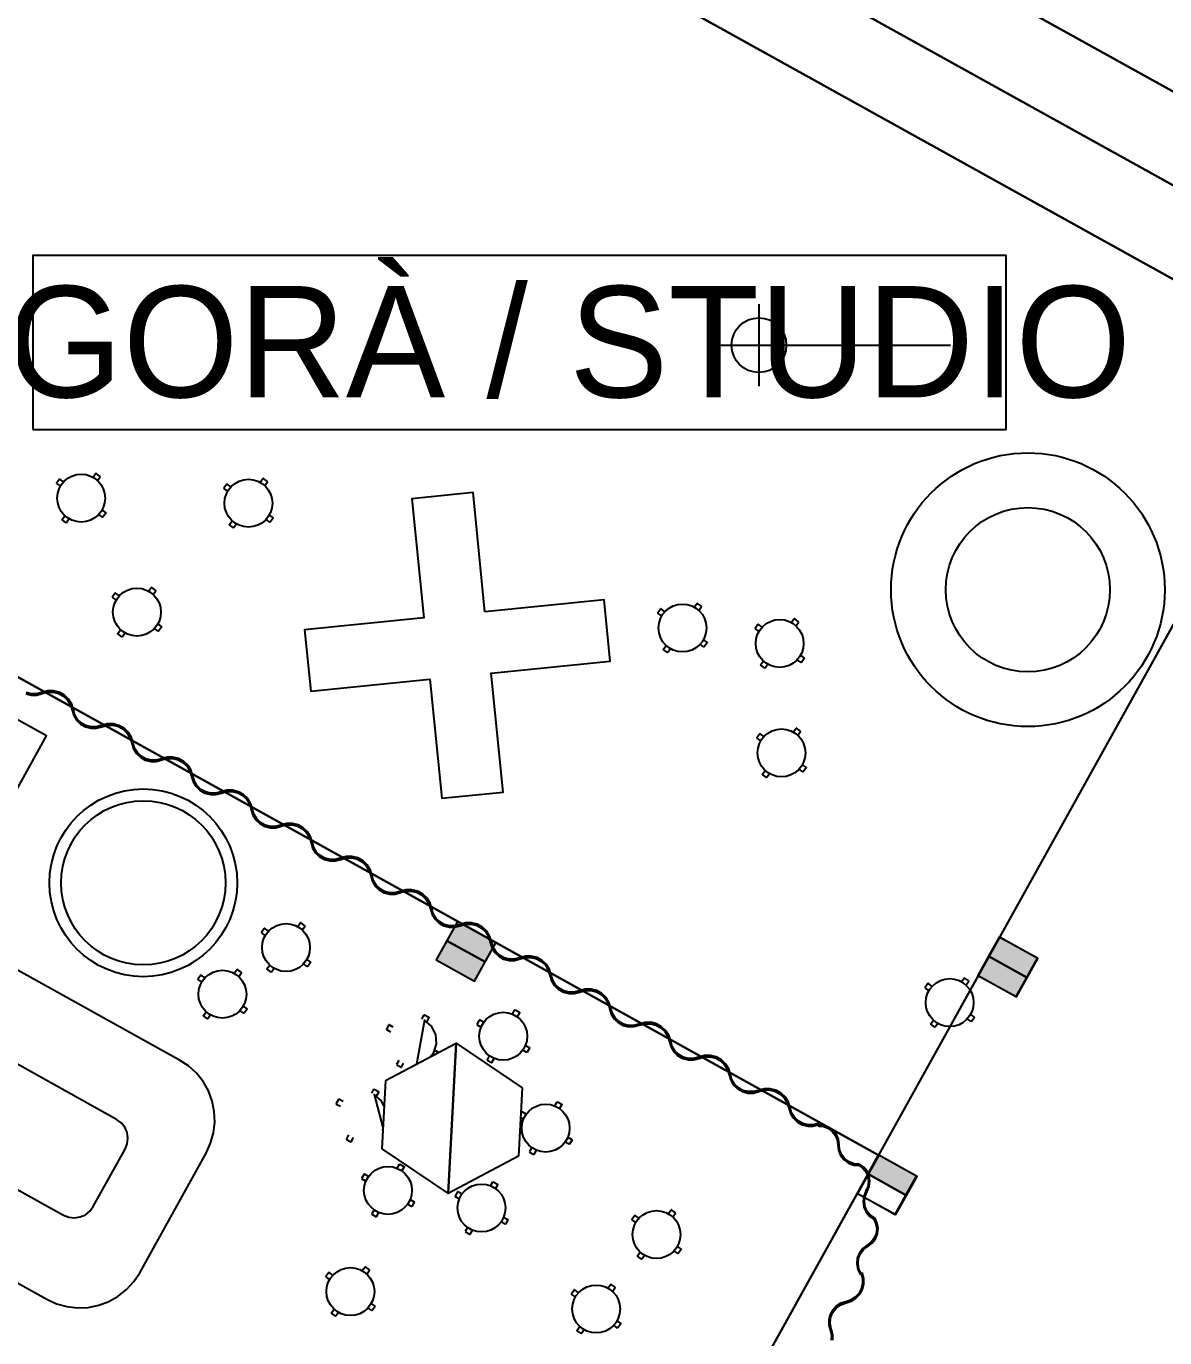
# Model space of a CAD drawing. Header units: metres. Extents: x 2.3 to 42.8, y 0.9 to 31.9.
# Drawn here: x 26.581 to 29.856, y 16.436 to 20.21 of the extents above; entities that cross this region are included whole.
import ezdxf

# ---------------------------------------------------------------- set-up
doc = ezdxf.new("R2010")
doc.units = ezdxf.units.M
for name, color, linetype in [('ARREDI', 9, 'Continuous'), ('PARETI_STRUTTURE', 7, 'Continuous'), ('PILASTRI_SETTI', 8, 'Continuous'), ('WAYFINDING_RIQUADRI', 7, 'Continuous'), ('WAYFINDING_TESTI', 7, 'Continuous')]:
    doc.layers.add(name, color=color, linetype=linetype)

msp = doc.modelspace()

# ---------------------------------------------------------------- linework, layer by layer
at = {"layer": 'ARREDI'}
for points in [[(26.6766, 18.9067), (26.6682, 18.8953)], [(26.6777, 18.9069), (26.6766, 18.9067)], [(26.6885, 18.899), (26.6777, 18.9069)], [(26.7811, 18.9228), (26.7732, 18.912)], [(26.7822, 18.923), (26.7811, 18.9229)], [(26.7936, 18.9146), (26.7822, 18.923)], [(26.7859, 18.9027), (26.7938, 18.9135)], [(26.7938, 18.9135), (26.7936, 18.9146)], [(27.2623, 18.9083), (27.2544, 18.8975)], [(27.2634, 18.9085), (27.2623, 18.9083)], [(27.2748, 18.9001), (27.2634, 18.9085)], [(26.6682, 18.8953), (26.6684, 18.8942)], [(26.6684, 18.8942), (26.6792, 18.8863)], [(27.1578, 18.8922), (27.1494, 18.8808)], [(27.1494, 18.8808), (27.1496, 18.8797)], [(27.1496, 18.8797), (27.1604, 18.8717)], [(27.1589, 18.8924), (27.1578, 18.8922)], [(27.1697, 18.8845), (27.1589, 18.8924)], [(27.2671, 18.8882), (27.275, 18.899)], [(27.275, 18.899), (27.2749, 18.9001)], [(26.6843, 18.7908), (26.6922, 18.8016)], [(26.7049, 18.7923), (26.697, 18.7815)], [(26.8004, 18.7974), (26.7896, 18.8053)], [(26.7989, 18.8181), (26.8097, 18.8101)], [(26.8015, 18.7976), (26.8004, 18.7974)], [(26.8099, 18.809), (26.8015, 18.7976)], [(26.8097, 18.8101), (26.8099, 18.809)], [(27.2801, 18.8035), (27.291, 18.7956)], [(27.2911, 18.7945), (27.2827, 18.7831)], [(27.2909, 18.7956), (27.2911, 18.7945)], [(26.6845, 18.7897), (26.6843, 18.7908)], [(26.6959, 18.7813), (26.6845, 18.7897)], [(26.697, 18.7815), (26.6959, 18.7813)], [(27.1655, 18.7763), (27.1735, 18.7871)], [(27.1657, 18.7752), (27.1655, 18.7763)], [(27.1771, 18.7668), (27.1657, 18.7752)], [(27.1782, 18.767), (27.1771, 18.7668)], [(27.1862, 18.7778), (27.1782, 18.7669)], [(27.2816, 18.7829), (27.2708, 18.7908)], [(27.2827, 18.7831), (27.2816, 18.7829)], [(26.837, 18.5788), (26.8287, 18.5674)], [(26.8287, 18.5674), (26.8288, 18.5663)], [(26.8288, 18.5663), (26.8396, 18.5583)], [(26.8381, 18.579), (26.837, 18.5788)], [(26.849, 18.571), (26.8381, 18.579)], [(26.9416, 18.5949), (26.9336, 18.5841)], [(26.9427, 18.5951), (26.9416, 18.5949)], [(26.9541, 18.5867), (26.9427, 18.5951)], [(26.9463, 18.5748), (26.9543, 18.5856)], [(26.9543, 18.5856), (26.9541, 18.5867)], [(28.4065, 18.5332), (28.3982, 18.5217)], [(28.4076, 18.5333), (28.4065, 18.5332)], [(28.4185, 18.5254), (28.4076, 18.5333)], [(28.5111, 18.5493), (28.5031, 18.5385)], [(28.5122, 18.5494), (28.5111, 18.5493)], [(28.5236, 18.5411), (28.5122, 18.5494)], [(28.5158, 18.5291), (28.5238, 18.54)], [(28.5238, 18.54), (28.5236, 18.5411)], [(28.3982, 18.5217), (28.3983, 18.5206)], [(28.3983, 18.5206), (28.4092, 18.5127)], [(28.7906, 18.5048), (28.7827, 18.494)], [(28.7917, 18.505), (28.7906, 18.5048)], [(28.8031, 18.4966), (28.7917, 18.505)], [(28.7954, 18.4847), (28.8033, 18.4955)], [(28.8033, 18.4955), (28.8031, 18.4966)], [(26.8448, 18.4629), (26.8527, 18.4737)], [(26.8449, 18.4618), (26.8448, 18.4628)], [(26.8564, 18.4534), (26.8449, 18.4617)], [(26.8575, 18.4535), (26.8564, 18.4534)], [(26.8654, 18.4644), (26.8575, 18.4535)], [(26.9609, 18.4695), (26.9501, 18.4774)], [(26.9594, 18.4901), (26.9702, 18.4822)], [(26.962, 18.4696), (26.9609, 18.4695)], [(26.9704, 18.4811), (26.962, 18.4696)], [(26.9702, 18.4822), (26.9704, 18.4811)], [(28.6861, 18.4887), (28.6777, 18.4773)], [(28.6777, 18.4773), (28.6779, 18.4762)], [(28.6779, 18.4762), (28.6887, 18.4682)], [(28.6872, 18.4889), (28.6861, 18.4887)], [(28.698, 18.4809), (28.6872, 18.4889)], [(28.4143, 18.4172), (28.4222, 18.428)], [(28.4144, 18.4161), (28.4143, 18.4172)], [(28.4259, 18.4077), (28.4144, 18.4161)], [(28.4349, 18.4187), (28.427, 18.4079)], [(28.5304, 18.4238), (28.5196, 18.4318)], [(28.5289, 18.4445), (28.5397, 18.4365)], [(28.5315, 18.424), (28.5304, 18.4238)], [(28.5399, 18.4354), (28.5315, 18.424)], [(28.5397, 18.4365), (28.5399, 18.4355)], [(26.4389, 17.8071), (26.6396, 18.1686), (26.2265, 18.3979)], [(28.427, 18.4079), (28.4259, 18.4077)], [(28.6938, 18.3727), (28.7017, 18.3836)], [(28.8099, 18.3794), (28.7991, 18.3873)], [(28.8084, 18.4), (28.8192, 18.3921)], [(28.811, 18.3795), (28.8099, 18.3794)], [(28.8194, 18.391), (28.811, 18.3795)], [(28.8192, 18.3921), (28.8194, 18.391)], [(28.694, 18.3716), (28.6938, 18.3727)], [(28.7054, 18.3633), (28.694, 18.3716)], [(28.7065, 18.3634), (28.7054, 18.3633)], [(28.7144, 18.3742), (28.7065, 18.3634)], [(26.5798, 18.2894), (26.5954, 18.2854), (26.6115, 18.2855), (26.627, 18.2897), (26.6252, 18.2932), (26.6106, 18.2894), (26.5956, 18.2894), (26.581, 18.2932)], [(28.7959, 18.1898), (28.788, 18.179)], [(28.797, 18.19), (28.7959, 18.1899)], [(28.8084, 18.1816), (28.797, 18.19)], [(28.6914, 18.1737), (28.683, 18.1623)], [(28.683, 18.1623), (28.6832, 18.1612)], [(28.6832, 18.1612), (28.694, 18.1533)], [(28.6925, 18.1739), (28.6914, 18.1737)], [(28.7033, 18.166), (28.6925, 18.1739)], [(28.8007, 18.1697), (28.8086, 18.1805)], [(28.8086, 18.1805), (28.8084, 18.1816)], [(28.8137, 18.085), (28.8245, 18.0771)], [(28.8247, 18.076), (28.8163, 18.0646)], [(28.8245, 18.0771), (28.8247, 18.076)], [(28.6991, 18.0578), (28.707, 18.0686)], [(28.6993, 18.0567), (28.6991, 18.0578)], [(28.7107, 18.0483), (28.6993, 18.0567)], [(28.7118, 18.0485), (28.7107, 18.0483)], [(28.7197, 18.0593), (28.7118, 18.0485)], [(28.8152, 18.0644), (28.8044, 18.0723)], [(28.8163, 18.0646), (28.8152, 18.0644)], [(27.3704, 17.6298), (27.3625, 17.619)], [(27.3715, 17.63), (27.3704, 17.6298)], [(27.3829, 17.6216), (27.3715, 17.63)], [(27.2659, 17.6137), (27.2575, 17.6023)], [(27.2575, 17.6023), (27.2577, 17.6012)], [(27.2577, 17.6012), (27.2685, 17.5932)], [(27.267, 17.6139), (27.2659, 17.6137)], [(27.2778, 17.6059), (27.267, 17.6139)], [(27.3752, 17.6097), (27.3831, 17.6205)], [(27.3831, 17.6205), (27.383, 17.6216)], [(26.1408, 16.8242), (26.6399, 16.5471), (26.668, 16.5342), (26.6978, 16.526), (26.7285, 16.5224), (26.7594, 16.5238), (26.7896, 16.5299), (26.8186, 16.5407), (26.8455, 16.5559), (26.8697, 16.5751), (26.8906, 16.5979), (26.9076, 16.6236), (27.0988, 16.9679), (27.1116, 16.996), (27.1199, 17.0257), (27.1234, 17.0564), (27.1221, 17.0873), (27.1159, 17.1176), (27.1051, 17.1465), (27.0899, 17.1734), (27.0707, 17.1976), (27.048, 17.2185), (27.0222, 17.2355), (26.5231, 17.5127)], [(27.3897, 17.5044), (27.3789, 17.5123)], [(27.3882, 17.525), (27.3991, 17.5171)], [(27.3992, 17.516), (27.3908, 17.5045)], [(27.3991, 17.5171), (27.3992, 17.516)], [(27.0829, 17.4795), (27.0745, 17.4681)], [(27.084, 17.4797), (27.0829, 17.4795)], [(27.0948, 17.4718), (27.084, 17.4797)], [(27.1874, 17.4956), (27.1795, 17.4848)], [(27.1885, 17.4958), (27.1874, 17.4956)], [(27.2, 17.4874), (27.1885, 17.4958)], [(27.1922, 17.4755), (27.2001, 17.4863)], [(27.2001, 17.4863), (27.2, 17.4874)], [(27.2736, 17.4978), (27.2816, 17.5086)], [(27.2738, 17.4967), (27.2736, 17.4977)], [(27.2852, 17.4883), (27.2738, 17.4966)], [(27.2863, 17.4884), (27.2852, 17.4883)], [(27.2943, 17.4993), (27.2863, 17.4884)], [(27.3908, 17.5045), (27.3897, 17.5044)], [(29.2798, 17.4714), (29.2718, 17.4606)], [(29.2809, 17.4715), (29.2798, 17.4714)], [(29.2923, 17.4632), (29.2809, 17.4715)], [(27.0745, 17.4681), (27.0747, 17.467)], [(27.0747, 17.467), (27.0855, 17.4591)], [(29.1752, 17.4553), (29.1669, 17.4438)], [(29.1669, 17.4438), (29.167, 17.4427)], [(29.167, 17.4427), (29.1778, 17.4348)], [(29.1763, 17.4554), (29.1752, 17.4553)], [(29.1872, 17.4475), (29.1763, 17.4554)], [(29.2845, 17.4512), (29.2925, 17.4621)], [(29.2925, 17.4621), (29.2923, 17.4632)], [(27.0906, 17.3636), (27.0986, 17.3744)], [(27.0908, 17.3625), (27.0906, 17.3636)], [(27.1022, 17.3541), (27.0908, 17.3625)], [(27.1113, 17.3651), (27.1033, 17.3543)], [(27.2068, 17.3702), (27.1959, 17.3781)], [(27.2052, 17.3908), (27.2161, 17.3829)], [(27.2079, 17.3704), (27.2068, 17.3702)], [(27.2162, 17.3818), (27.2079, 17.3704)], [(27.2161, 17.3829), (27.2162, 17.3818)], [(27.7194, 17.354), (27.7259, 17.3657)], [(27.7259, 17.3657), (27.727, 17.366)], [(27.727, 17.366), (27.7394, 17.3591)], [(27.7394, 17.3591), (27.7397, 17.3581)], [(27.9796, 17.3677), (27.9861, 17.3794)], [(27.9861, 17.3794), (27.9872, 17.3797)], [(27.9872, 17.3797), (27.9996, 17.3728)], [(27.9999, 17.3717), (27.9934, 17.36)], [(27.9996, 17.3728), (27.9999, 17.3717)], [(29.2976, 17.3666), (29.3084, 17.3586)], [(29.3084, 17.3586), (29.3086, 17.3575)], [(27.1033, 17.3543), (27.1022, 17.3541)], [(27.6243, 17.3366), (27.6174, 17.3242)], [(27.6174, 17.3242), (27.6177, 17.3232)], [(27.6177, 17.3232), (27.6294, 17.3167)], [(27.6253, 17.3369), (27.6243, 17.3366)], [(27.6371, 17.3304), (27.6253, 17.3369)], [(27.7421, 17.2436), (27.7533, 17.2569), (27.7615, 17.2825), (27.7593, 17.3092), (27.747, 17.3331), (27.7265, 17.3505), (27.704, 17.2234)], [(27.7397, 17.3581), (27.7332, 17.3463)], [(27.8775, 17.3379), (27.8779, 17.3368)], [(27.8844, 17.3503), (27.8776, 17.3379)], [(27.8779, 17.3368), (27.8896, 17.3303)], [(27.8855, 17.3506), (27.8844, 17.3503)], [(27.8972, 17.3441), (27.8855, 17.3506)], [(29.183, 17.3393), (29.1909, 17.3501)], [(29.1831, 17.3382), (29.183, 17.3393)], [(29.1946, 17.3298), (29.1831, 17.3382)], [(29.1957, 17.33), (29.1946, 17.3298)], [(29.2036, 17.3408), (29.1957, 17.33)], [(29.2991, 17.3459), (29.2883, 17.3539)], [(29.3002, 17.3461), (29.2991, 17.3459)], [(29.3086, 17.3575), (29.3002, 17.3461)], [(26.2613, 17.0264), (26.6882, 16.7894), (26.7035, 16.7834), (26.7198, 16.7815), (26.7361, 16.7839), (26.7512, 16.7905), (26.764, 16.8007), (26.7738, 16.8139), (26.8656, 16.9792), (26.8716, 16.9945), (26.8735, 17.0108), (26.8711, 17.0271), (26.8645, 17.0421), (26.8543, 17.055), (26.8411, 17.0648), (26.4142, 17.3018)], [(27.6149, 17.1762), (27.8177, 17.2837), (27.7948, 16.8512), (27.8177, 17.2837), (28.0081, 17.1553)], [(27.7518, 17.2487), (27.7491, 17.2502)], [(27.7568, 17.264), (27.7684, 17.2575)], [(27.9131, 17.248), (27.9066, 17.2362)], [(28.021, 17.2574), (28.0093, 17.2639)], [(28.0169, 17.2776), (28.0286, 17.2711)], [(28.0221, 17.2577), (28.021, 17.2574)], [(28.029, 17.2701), (28.0221, 17.2577)], [(28.0286, 17.2711), (28.0289, 17.2701)], [(27.653, 17.2343), (27.6465, 17.2226)], [(27.6465, 17.2226), (27.6468, 17.2215)], [(27.6468, 17.2215), (27.6592, 17.2146)], [(27.6592, 17.2146), (27.6602, 17.2149)], [(27.6602, 17.2149), (27.6667, 17.2266)], [(27.9066, 17.2362), (27.9069, 17.2352)], [(27.9069, 17.2352), (27.9193, 17.2283)], [(27.9193, 17.2283), (27.9204, 17.2286)], [(27.9204, 17.2286), (27.9269, 17.2403)], [(27.6149, 17.1762), (27.6044, 16.9796)], [(27.5748, 17.1397), (27.5814, 17.1514)], [(27.5814, 17.1514), (27.5824, 17.1517)], [(27.611, 17.1023), (27.6025, 17.1189), (27.5819, 17.1363), (27.6073, 17.0409)], [(27.5824, 17.1517), (27.5948, 17.1449)], [(27.5951, 17.1438), (27.5886, 17.1321)], [(27.5948, 17.1448), (27.5951, 17.1438)], [(28.0081, 17.1553), (27.9976, 16.9587)], [(27.4797, 17.1223), (27.4728, 17.11)], [(27.4728, 17.11), (27.4731, 17.1089)], [(27.4731, 17.1089), (27.4848, 17.1024)], [(27.4808, 17.1227), (27.4797, 17.1223)], [(27.4925, 17.1161), (27.4808, 17.1227)], [(28.1018, 17.1033), (28.1083, 17.115)], [(28.1083, 17.115), (28.1093, 17.1153)], [(28.1093, 17.1153), (28.1217, 17.1084)], [(28.122, 17.1073), (28.1155, 17.0956)], [(28.1217, 17.1084), (28.122, 17.1073)], [(28.0036, 17.0705), (28.0117, 17.0659)], [(28.0066, 17.0859), (28.0041, 17.0815)], [(28.0077, 17.0862), (28.0066, 17.0859)], [(28.0194, 17.0797), (28.0077, 17.0862)], [(27.5084, 17.02), (27.5019, 17.0083)], [(27.6073, 17.0343), (27.6045, 17.0359)], [(27.5019, 17.0083), (27.5022, 17.0072)], [(27.5022, 17.0072), (27.5146, 17.0003)], [(27.5146, 17.0003), (27.5156, 17.0006)], [(27.5156, 17.0006), (27.5222, 17.0124)], [(28.0353, 16.9836), (28.0288, 16.9719)], [(28.1432, 16.993), (28.1314, 16.9995)], [(28.1391, 17.0133), (28.1508, 17.0067)], [(28.1442, 16.9933), (28.1432, 16.993)], [(28.1511, 17.0057), (28.1442, 16.9933)], [(28.1508, 17.0067), (28.1511, 17.0057)], [(27.6044, 16.9796), (27.7948, 16.8512)], [(27.9976, 16.9587), (27.7948, 16.8512)], [(28.0288, 16.9718), (28.0291, 16.9708)], [(28.0291, 16.9708), (28.0415, 16.9639)], [(28.0415, 16.9639), (28.0426, 16.9642)], [(28.0426, 16.9642), (28.0491, 16.9759)], [(27.5528, 16.9067), (27.5459, 16.8943)], [(27.5539, 16.907), (27.5528, 16.9067)], [(27.5656, 16.9005), (27.5539, 16.907)], [(27.648, 16.924), (27.6545, 16.9358)], [(27.6545, 16.9358), (27.6556, 16.9361)], [(27.6556, 16.9361), (27.668, 16.9292)], [(27.6683, 16.9281), (27.6617, 16.9164)], [(27.668, 16.9292), (27.6683, 16.9281)], [(27.5459, 16.8943), (27.5462, 16.8932)], [(27.5462, 16.8932), (27.558, 16.8867)], [(27.9171, 16.8735), (27.9236, 16.8852)], [(27.9236, 16.8852), (27.9247, 16.8855)], [(27.9247, 16.8855), (27.9371, 16.8786)], [(27.9374, 16.8775), (27.9309, 16.8658)], [(27.9371, 16.8786), (27.9374, 16.8775)], [(27.6853, 16.834), (27.697, 16.8275)], [(27.822, 16.8561), (27.8151, 16.8437)], [(27.8151, 16.8437), (27.8154, 16.8427)], [(27.8154, 16.8427), (27.8271, 16.8361)], [(27.823, 16.8564), (27.822, 16.8561)], [(27.8348, 16.8499), (27.823, 16.8564)], [(27.5815, 16.8044), (27.575, 16.7926)], [(27.575, 16.7926), (27.5753, 16.7916)], [(27.5888, 16.785), (27.5953, 16.7967)], [(27.6894, 16.8138), (27.6777, 16.8203)], [(27.6905, 16.8141), (27.6894, 16.8138)], [(27.6973, 16.8265), (27.6905, 16.8141)], [(27.697, 16.8275), (27.6973, 16.8265)], [(28.4362, 16.804), (28.4283, 16.7932)], [(28.4373, 16.8042), (28.4362, 16.8041)], [(28.4487, 16.7958), (28.4373, 16.8042)], [(28.441, 16.7839), (28.4489, 16.7947)], [(28.4489, 16.7947), (28.4487, 16.7958)], [(27.5753, 16.7916), (27.5877, 16.7847)], [(27.5877, 16.7847), (27.5888, 16.785)], [(27.9585, 16.7632), (27.9468, 16.7697)], [(27.9545, 16.7835), (27.9662, 16.7769)], [(27.9596, 16.7635), (27.9585, 16.7632)], [(27.9665, 16.7759), (27.9596, 16.7635)], [(27.9662, 16.7769), (27.9665, 16.7759)], [(28.3317, 16.7879), (28.3233, 16.7765)], [(28.3233, 16.7765), (28.3235, 16.7754)], [(28.3235, 16.7754), (28.3343, 16.7675)], [(28.3328, 16.7881), (28.3317, 16.788)], [(28.3436, 16.7802), (28.3328, 16.7881)], [(27.8507, 16.7538), (27.8442, 16.7421)], [(27.8442, 16.7421), (27.8445, 16.741)], [(27.8445, 16.741), (27.8569, 16.7341)], [(27.8569, 16.7341), (27.8579, 16.7344)], [(27.8579, 16.7344), (27.8645, 16.7461)], [(28.3394, 16.672), (28.3473, 16.6828)], [(28.4555, 16.6786), (28.4447, 16.6865)], [(28.454, 16.6993), (28.4648, 16.6913)], [(28.465, 16.6902), (28.4566, 16.6788)], [(28.4648, 16.6913), (28.465, 16.6902)], [(28.3396, 16.6709), (28.3394, 16.672)], [(28.351, 16.6625), (28.3396, 16.6709)], [(28.3521, 16.6627), (28.351, 16.6625)], [(28.36, 16.6735), (28.3521, 16.6627)], [(28.4566, 16.6788), (28.4555, 16.6786)], [(27.4427, 16.6124), (27.4429, 16.6113)], [(27.4511, 16.6238), (27.4428, 16.6124)], [(27.4429, 16.6113), (27.4537, 16.6034)], [(27.4522, 16.624), (27.4511, 16.6238)], [(27.463, 16.6161), (27.4522, 16.624)], [(27.5556, 16.6399), (27.5477, 16.6291)], [(27.5567, 16.6401), (27.5556, 16.6399)], [(27.5682, 16.6317), (27.5567, 16.6401)], [(27.5604, 16.6198), (27.5683, 16.6306)], [(27.5683, 16.6306), (27.5682, 16.6317)], [(28.1581, 16.5739), (28.1497, 16.5624)], [(28.1592, 16.574), (28.1581, 16.5739)], [(28.17, 16.5661), (28.1592, 16.574)], [(28.2626, 16.59), (28.2547, 16.5792)], [(28.2637, 16.5901), (28.2626, 16.59)], [(28.2751, 16.5818), (28.2637, 16.5901)], [(28.2674, 16.5699), (28.2753, 16.5807)], [(28.2753, 16.5807), (28.2751, 16.5818)], [(27.5735, 16.5351), (27.5843, 16.5272)], [(28.1497, 16.5624), (28.1499, 16.5613)], [(28.1499, 16.5613), (28.1607, 16.5534)], [(27.4588, 16.5079), (27.4668, 16.5187)], [(27.459, 16.5068), (27.4589, 16.5079)], [(27.4704, 16.4984), (27.459, 16.5068)], [(27.4715, 16.4986), (27.4705, 16.4984)], [(27.4795, 16.5094), (27.4715, 16.4986)], [(27.575, 16.5145), (27.5641, 16.5224)], [(27.5761, 16.5147), (27.575, 16.5145)], [(27.5844, 16.5261), (27.5761, 16.5147)], [(27.5843, 16.5272), (27.5844, 16.5261)], [(28.1658, 16.4579), (28.1737, 16.4687)], [(28.166, 16.4568), (28.1658, 16.4579)], [(28.1774, 16.4484), (28.166, 16.4568)], [(28.1864, 16.4594), (28.1785, 16.4486)], [(28.2819, 16.4645), (28.2711, 16.4725)], [(28.2804, 16.4852), (28.2912, 16.4773)], [(28.283, 16.4647), (28.2819, 16.4646)], [(28.2914, 16.4762), (28.283, 16.4647)], [(28.2912, 16.4773), (28.2914, 16.4762)], [(28.901, 16.4291), (28.9011, 16.445), (28.8972, 16.4605), (28.8935, 16.4593), (28.8972, 16.4447), (28.8971, 16.4297)], [(28.1785, 16.4486), (28.1774, 16.4484)]]:
    msp.add_lwpolyline(points, dxfattribs=at)
for points in [[(27.9007, 18.5253), (27.8663, 18.8681), (27.6899, 18.8503), (27.7244, 18.5075), (27.3816, 18.4731), (27.3993, 18.2968), (27.7421, 18.3312), (27.7766, 17.9885), (27.9529, 18.0062), (27.9184, 18.349), (28.2612, 18.3834), (28.2435, 18.5597)], [(26.7129, 18.242), (26.7176, 18.2266), (26.726, 18.2129), (26.7376, 18.2018), (26.7517, 18.194), (26.7673, 18.19), (26.7833, 18.1901), (26.7988, 18.1943), (26.797, 18.1978), (26.7825, 18.194), (26.7674, 18.1939), (26.7529, 18.1978), (26.7397, 18.2051), (26.7289, 18.2156), (26.7211, 18.2284), (26.7168, 18.2428), (26.7119, 18.2592), (26.703, 18.2737), (26.6907, 18.2855), (26.6758, 18.2938), (26.6593, 18.298), (26.6423, 18.2979), (26.6259, 18.2935), (26.627, 18.2897), (26.6425, 18.294), (26.6587, 18.2942), (26.6743, 18.2902), (26.6884, 18.2824), (26.7, 18.2712), (26.7084, 18.2575)], [(26.8848, 18.1466), (26.8894, 18.1312), (26.8978, 18.1175), (26.9095, 18.1064), (26.9235, 18.0986), (26.9391, 18.0946), (26.9551, 18.0947), (26.9707, 18.0989), (26.9689, 18.1024), (26.9543, 18.0986), (26.9392, 18.0985), (26.9247, 18.1023), (26.9116, 18.1097), (26.9007, 18.1202), (26.8929, 18.133), (26.8886, 18.1474), (26.8837, 18.1638), (26.8748, 18.1783), (26.8626, 18.1901), (26.8477, 18.1984), (26.8312, 18.2026), (26.8141, 18.2025), (26.7977, 18.1981), (26.7988, 18.1943), (26.8144, 18.1986), (26.8305, 18.1988), (26.8461, 18.1948), (26.8602, 18.187), (26.8718, 18.1758), (26.8802, 18.1621)], [(27.0566, 18.0512), (27.0613, 18.0358), (27.0697, 18.0221), (27.0813, 18.011), (27.0953, 18.0032), (27.1109, 17.9992), (27.127, 17.9993), (27.1425, 18.0035), (27.1407, 18.007), (27.1261, 18.0031), (27.1111, 18.0031), (27.0965, 18.0069), (27.0834, 18.0143), (27.0726, 18.0248), (27.0647, 18.0376), (27.0604, 18.052), (27.0555, 18.0684), (27.0467, 18.0829), (27.0344, 18.0947), (27.0195, 18.103), (27.003, 18.1072), (26.986, 18.1071), (26.9695, 18.1027), (26.9707, 18.0989), (26.9862, 18.1032), (27.0023, 18.1034), (27.0179, 18.0994), (27.032, 18.0916), (27.0436, 18.0804), (27.052, 18.0666)], [(27.2284, 17.9558), (27.2331, 17.9404), (27.2415, 17.9267), (27.2531, 17.9156), (27.2672, 17.9078), (27.2827, 17.9038), (27.2988, 17.9039), (27.3143, 17.9081), (27.3125, 17.9116), (27.298, 17.9077), (27.2829, 17.9077), (27.2684, 17.9115), (27.2552, 17.9189), (27.2444, 17.9293), (27.2366, 17.9422), (27.2323, 17.9566), (27.2274, 17.9729), (27.2185, 17.9875), (27.2062, 17.9993), (27.1913, 18.0076), (27.1748, 18.0118), (27.1578, 18.0117), (27.1414, 18.0072), (27.1425, 18.0035), (27.158, 18.0078), (27.1742, 18.0079), (27.1898, 18.004), (27.2039, 17.9962), (27.2155, 17.985), (27.2239, 17.9712)], [(27.4003, 17.8604), (27.4049, 17.845), (27.4133, 17.8313), (27.4249, 17.8202), (27.439, 17.8124), (27.4546, 17.8084), (27.4706, 17.8085), (27.4862, 17.8127), (27.4843, 17.8162), (27.4698, 17.8123), (27.4547, 17.8123), (27.4402, 17.8161), (27.4271, 17.8235), (27.4162, 17.8339), (27.4084, 17.8468), (27.4041, 17.8612), (27.3992, 17.8775), (27.3903, 17.8921), (27.378, 17.9039), (27.3632, 17.9122), (27.3467, 17.9164), (27.3296, 17.9163), (27.3132, 17.9118), (27.3143, 17.9081), (27.3299, 17.9124), (27.346, 17.9125), (27.3616, 17.9086), (27.3757, 17.9008), (27.3873, 17.8896), (27.3957, 17.8758)], [(27.5721, 17.765), (27.5767, 17.7496), (27.5852, 17.7359), (27.5968, 17.7248), (27.6108, 17.717), (27.6264, 17.713), (27.6425, 17.7131), (27.658, 17.7173), (27.6562, 17.7208), (27.6416, 17.7169), (27.6266, 17.7169), (27.612, 17.7207), (27.5989, 17.7281), (27.5881, 17.7385), (27.5802, 17.7514), (27.5759, 17.7658), (27.571, 17.7821), (27.5622, 17.7967), (27.5499, 17.8085), (27.535, 17.8168), (27.5185, 17.821), (27.5015, 17.8209), (27.485, 17.8164), (27.4862, 17.8127), (27.5017, 17.817), (27.5178, 17.8171), (27.5334, 17.8132), (27.5475, 17.8054), (27.5591, 17.7942), (27.5675, 17.7804)], [(27.7439, 17.6696), (27.7486, 17.6542), (27.757, 17.6405), (27.7686, 17.6294), (27.7826, 17.6216), (27.7982, 17.6176), (27.8143, 17.6177), (27.8298, 17.6218), (27.828, 17.6253), (27.8135, 17.6215), (27.7984, 17.6215), (27.7838, 17.6253), (27.7707, 17.6327), (27.7599, 17.6431), (27.7521, 17.656), (27.7477, 17.6704), (27.7429, 17.6867), (27.734, 17.7013), (27.7217, 17.7131), (27.7068, 17.7214), (27.6903, 17.7256), (27.6733, 17.7255), (27.6568, 17.721), (27.658, 17.7173), (27.6735, 17.7216), (27.6896, 17.7217), (27.7053, 17.7178), (27.7194, 17.7099), (27.731, 17.6988), (27.7393, 17.685)], [(27.7913, 17.5788), (27.9015, 17.5177), (27.9321, 17.5727), (27.8219, 17.6339), (27.7913, 17.5788), (27.7608, 17.5237), (27.8709, 17.4626), (27.9015, 17.5177)], [(27.9157, 17.5741), (27.9204, 17.5588), (27.9288, 17.5451), (27.9404, 17.534), (27.9545, 17.5261), (27.9701, 17.5222), (27.9861, 17.5223), (28.0017, 17.5264), (27.9998, 17.5299), (27.9853, 17.5261), (27.9702, 17.5261), (27.9557, 17.5299), (27.9425, 17.5373), (27.9317, 17.5477), (27.9239, 17.5606), (27.9196, 17.575), (27.9147, 17.5913), (27.9058, 17.6059), (27.8935, 17.6177), (27.8787, 17.626), (27.8622, 17.6302), (27.8451, 17.6301), (27.8287, 17.6256), (27.8298, 17.6219), (27.8454, 17.6261), (27.8615, 17.6263), (27.8771, 17.6224), (27.8912, 17.6145), (27.9028, 17.6034), (27.9112, 17.5896)], [(29.3495, 17.5342), (29.4597, 17.473), (29.4903, 17.5281), (29.3801, 17.5893)], [(28.0876, 17.4787), (28.0922, 17.4633), (28.1006, 17.4497), (28.1123, 17.4385), (28.1263, 17.4307), (28.1419, 17.4268), (28.158, 17.4269), (28.1735, 17.431), (28.1717, 17.4345), (28.1571, 17.4307), (28.1421, 17.4307), (28.1275, 17.4345), (28.1144, 17.4418), (28.1035, 17.4523), (28.0957, 17.4652), (28.0914, 17.4796), (28.0865, 17.4959), (28.0777, 17.5104), (28.0654, 17.5223), (28.0505, 17.5305), (28.034, 17.5348), (28.0169, 17.5347), (28.0005, 17.5302), (28.0017, 17.5264), (28.0172, 17.5307), (28.0333, 17.5309), (28.0489, 17.5269), (28.063, 17.5191), (28.0746, 17.508), (28.083, 17.4942)], [(29.4597, 17.473), (29.3495, 17.5342), (29.3189, 17.4791), (29.4291, 17.4179)], [(28.2594, 17.3833), (28.2641, 17.3679), (28.2725, 17.3542), (28.2841, 17.3431), (28.2981, 17.3353), (28.3137, 17.3313), (28.3298, 17.3315), (28.3453, 17.3356), (28.3435, 17.3391), (28.3289, 17.3353), (28.3139, 17.3353), (28.2993, 17.3391), (28.2862, 17.3464), (28.2754, 17.3569), (28.2675, 17.3698), (28.2632, 17.3842), (28.2584, 17.4005), (28.2495, 17.4151), (28.2372, 17.4268), (28.2223, 17.4351), (28.2058, 17.4394), (28.1888, 17.4392), (28.1723, 17.4348), (28.1735, 17.431), (28.189, 17.4353), (28.2051, 17.4355), (28.2207, 17.4315), (28.2348, 17.4237), (28.2465, 17.4126), (28.2548, 17.3988)], [(28.4312, 17.2879), (28.4359, 17.2725), (28.4443, 17.2588), (28.4559, 17.2477), (28.47, 17.2399), (28.4856, 17.2359), (28.5016, 17.236), (28.5171, 17.2402), (28.5153, 17.2437), (28.5008, 17.2399), (28.4857, 17.2399), (28.4712, 17.2437), (28.458, 17.251), (28.4472, 17.2615), (28.4394, 17.2744), (28.4351, 17.2888), (28.4302, 17.3051), (28.4213, 17.3196), (28.409, 17.3314), (28.3941, 17.3397), (28.3776, 17.344), (28.3606, 17.3438), (28.3442, 17.3394), (28.3453, 17.3356), (28.3608, 17.3399), (28.377, 17.3401), (28.3926, 17.3361), (28.4067, 17.3283), (28.4183, 17.3171), (28.4267, 17.3034)], [(28.6031, 17.1925), (28.6077, 17.1771), (28.6161, 17.1634), (28.6278, 17.1523), (28.6418, 17.1445), (28.6574, 17.1405), (28.6735, 17.1406), (28.689, 17.1448), (28.6872, 17.1483), (28.6726, 17.1445), (28.6575, 17.1445), (28.643, 17.1483), (28.6299, 17.1556), (28.619, 17.1661), (28.6112, 17.1789), (28.6069, 17.1934), (28.602, 17.2097), (28.5931, 17.2242), (28.5809, 17.236), (28.566, 17.2443), (28.5495, 17.2485), (28.5324, 17.2484), (28.516, 17.244), (28.5171, 17.2402), (28.5327, 17.2445), (28.5488, 17.2447), (28.5644, 17.2407), (28.5785, 17.2329), (28.5901, 17.2217), (28.5985, 17.208)], [(28.7749, 17.0971), (28.7796, 17.0817), (28.788, 17.068), (28.7996, 17.0569), (28.8136, 17.0491), (28.8292, 17.0451), (28.8453, 17.0452), (28.8608, 17.0494), (28.859, 17.0529), (28.8444, 17.0491), (28.8294, 17.0491), (28.8148, 17.0529), (28.8017, 17.0602), (28.7909, 17.0707), (28.783, 17.0835), (28.7787, 17.098), (28.7739, 17.1143), (28.765, 17.1288), (28.7527, 17.1406), (28.7378, 17.1489), (28.7213, 17.1531), (28.7043, 17.153), (28.6878, 17.1486), (28.689, 17.1448), (28.7045, 17.1491), (28.7206, 17.1493), (28.7362, 17.1453), (28.7503, 17.1375), (28.7619, 17.1263), (28.7703, 17.1126)], [(28.9194, 16.9927), (28.9174, 17.0077), (28.9116, 17.0217), (28.9022, 17.0335), (28.89, 17.0425), (28.8759, 17.0479), (28.8608, 17.0494), (28.8616, 17.0456), (28.8757, 17.044), (28.8888, 17.0388), (28.9, 17.0303), (28.9086, 17.0191), (28.9139, 17.006), (28.9155, 16.992), (28.9175, 16.976), (28.9237, 16.961), (28.9338, 16.9484), (28.9469, 16.9389), (28.9621, 16.9334), (28.9782, 16.9322), (28.978, 16.936), (28.9628, 16.9372), (28.9485, 16.9424), (28.9361, 16.9514), (28.9268, 16.9634), (28.921, 16.9776)], [(29.0322, 16.9627), (29.0017, 16.9077), (29.1118, 16.8465), (29.1424, 16.9016)], [(29.0017, 16.9077), (28.9711, 16.8526), (29.0812, 16.7914), (29.1118, 16.8465)], [(29.0004, 16.8577), (29.0062, 16.8716), (29.0081, 16.8867), (29.0059, 16.9016), (28.9998, 16.9155), (28.9903, 16.9273), (28.978, 16.9361), (28.9768, 16.9323), (28.9882, 16.9239), (28.9969, 16.9129), (29.0024, 16.8999), (29.0042, 16.8859), (29.0023, 16.872), (28.9967, 16.859), (28.9904, 16.8441), (28.9883, 16.8281), (28.9907, 16.8121), (28.9973, 16.7973), (29.0077, 16.7849), (29.0211, 16.7758), (29.0228, 16.7793), (29.0102, 16.7879), (29.0005, 16.7996), (28.9943, 16.8135), (28.9921, 16.8286), (28.9943, 16.8437)], [(29.0031, 16.7002), (29.0151, 16.7094), (29.0242, 16.7215), (29.0298, 16.7355), (29.0315, 16.7506), (29.0291, 16.7655), (29.0228, 16.7793), (29.0199, 16.7766), (29.0256, 16.7637), (29.0276, 16.7498), (29.0259, 16.7358), (29.0205, 16.7228), (29.0118, 16.7116), (29.0005, 16.7032), (28.9876, 16.6935), (28.9778, 16.6806), (28.9718, 16.6656), (28.9702, 16.6495), (28.973, 16.6336), (28.9801, 16.619), (28.9833, 16.6211), (28.9767, 16.6348), (28.974, 16.6499), (28.9757, 16.665), (28.9814, 16.6792), (28.9907, 16.6912)], [(28.9384, 16.5402), (28.9241, 16.5355), (28.9115, 16.5274), (28.9012, 16.5165), (28.8939, 16.5034), (28.8901, 16.4889), (28.8899, 16.4739), (28.8935, 16.4593), (28.897, 16.4611), (28.8936, 16.4771), (28.8949, 16.4934), (28.9008, 16.5086), (28.9108, 16.5216), (28.924, 16.5311), (28.9395, 16.5365), (28.9546, 16.5414), (28.9681, 16.5499), (28.9791, 16.5615), (28.9868, 16.5754), (28.9908, 16.5909), (28.9909, 16.6068), (28.987, 16.6223), (28.9833, 16.6211), (28.987, 16.6065), (28.987, 16.5915), (28.9831, 16.5769), (28.9758, 16.5637), (28.9655, 16.5528), (28.9527, 16.5448)]]:
    msp.add_lwpolyline(points, close=True, dxfattribs=at)
for centre, radius in [((29.4626, 18.5887), 0.3937), ((26.7391, 18.8522), 0.0689), ((27.2203, 18.8376), 0.0689), ((29.4626, 18.5887), 0.2362), ((26.8995, 18.5242), 0.0689), ((28.469, 18.4786), 0.0689), ((28.7486, 18.4341), 0.0689), ((28.7538, 18.1192), 0.0689), ((26.9179, 17.7453), 0.27), ((26.9179, 17.7453), 0.2362), ((27.3284, 17.5591), 0.0689), ((27.1454, 17.4249), 0.0689), ((29.2377, 17.4007), 0.0689), ((27.9532, 17.304), 0.0689), ((28.0754, 17.0396), 0.0689), ((27.6216, 16.8604), 0.0689), ((27.8908, 16.8098), 0.0689), ((28.3942, 16.7334), 0.0689), ((27.5136, 16.5692), 0.0689), ((28.2206, 16.5193), 0.0689)]:
    msp.add_circle(centre, radius, dxfattribs=at)
at = {"layer": 'PARETI_STRUTTURE'}
for points in [[(28.6905, 22.8563), (30.3598, 19.3511), (29.0333, 16.9621), (26.2439, 18.5109), (26.243, 18.5092)], [(28.2919, 20.4762), (28.2444, 20.3906), (30.2515, 19.2762), (28.2444, 20.3906), (28.3017, 20.4939)], [(28.6887, 19.4104), (28.6887, 19.1742)], [(28.5706, 19.2923), (29.2399, 19.2923)], [(30.2928, 19.2533), (30.3025, 19.2479), (29.3812, 17.5886)], [(26.243, 18.5092), (26.2439, 18.5109), (29.0333, 16.9621)], [(29.32, 17.4785), (26.1859, 11.8339)], [(27.8715, 14.8696), (28.9722, 16.852)]]:
    msp.add_lwpolyline(points, dxfattribs=at)
for points in [[(30.3661, 19.4827), (28.6185, 20.4531)], [(30.4808, 19.6893), (29.1761, 20.4137)], [(27.7608, 17.5237), (27.8709, 17.4626), (27.9321, 17.5727), (27.8219, 17.6339)], [(27.7913, 17.5788), (27.9015, 17.5177), (27.9321, 17.5727), (27.8219, 17.6339)], [(29.32, 17.4785), (29.4302, 17.4173), (29.4914, 17.5275), (29.3812, 17.5886)], [(29.3495, 17.5342), (29.4597, 17.473), (29.4903, 17.5281), (29.3801, 17.5893)], [(27.7913, 17.5788), (27.7608, 17.5237), (27.8709, 17.4626), (27.9015, 17.5177)], [(29.4597, 17.473), (29.3495, 17.5342), (29.3189, 17.4791), (29.4291, 17.4179)], [(28.9725, 16.8518), (29.0826, 16.7906), (29.1438, 16.9008), (29.0336, 16.9619)], [(29.0322, 16.9627), (29.0017, 16.9077), (29.1118, 16.8465), (29.1424, 16.9016)], [(29.0017, 16.9077), (28.9711, 16.8526), (29.0812, 16.7914), (29.1118, 16.8465)]]:
    msp.add_lwpolyline(points, close=True, dxfattribs=at)
msp.add_circle((28.6887, 19.2923), 0.0787, dxfattribs=at)
at = {"layer": 'PILASTRI_SETTI'}
for points in [[(27.8709, 17.4626), (27.9321, 17.5727), (27.7608, 17.5238), (27.8219, 17.6339)], [(27.9015, 17.5177), (27.9321, 17.5727), (27.7913, 17.5788), (27.8219, 17.6339)], [(29.4302, 17.4173), (29.4914, 17.5275), (29.32, 17.4785), (29.3812, 17.5886)], [(29.4597, 17.473), (29.4903, 17.5281), (29.3495, 17.5342), (29.3801, 17.5892)], [(27.8709, 17.4626), (27.9015, 17.5177), (27.7608, 17.5238), (27.7913, 17.5788)], [(29.4291, 17.4179), (29.4597, 17.473), (29.3189, 17.4791), (29.3495, 17.5342)], [(29.1118, 16.8465), (29.1424, 16.9016), (29.0017, 16.9077), (29.0322, 16.9627)]]:
    msp.add_solid(points, dxfattribs=at)
at = {"layer": 'WAYFINDING_RIQUADRI'}
msp.add_lwpolyline([(26.6, 19.05), (29.4, 19.05), (29.4, 19.55), (26.6, 19.55)], close=True, dxfattribs=at)

# ---------------------------------------------------------------- texts
at = {"layer": 'WAYFINDING_TESTI', "insert": (28, 19.3), "char_height": 0.32, "attachment_point": 5}
msp.add_mtext('AGORÀ / STUDIO', dxfattribs=at)

doc.saveas('drawing.dxf')
